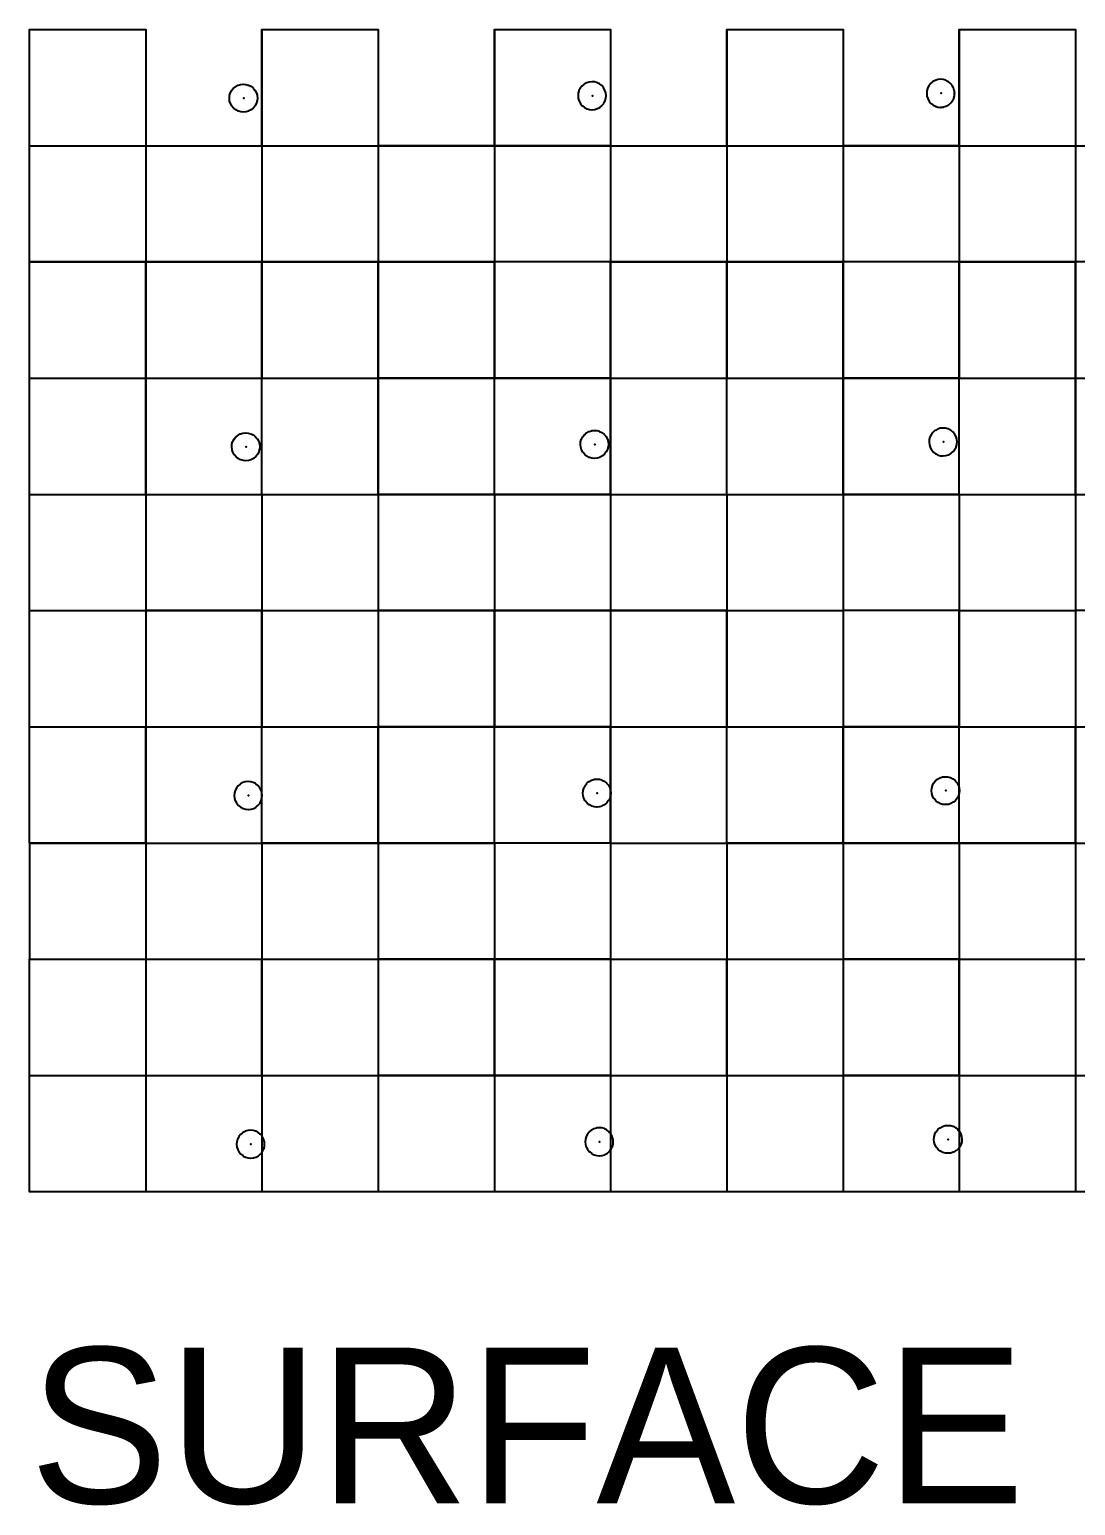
# Model space of a CAD drawing. Header units: metres. Extents: x 0 to 398, y -24 to 612.
# Drawn here: x 0 to 81, y -24.3 to 90 of the extents above; entities that cross this region are included whole.
import ezdxf

# ---------------------------------------------------------------- set-up
doc = ezdxf.new("R2010")
doc.units = ezdxf.units.M
doc.layers.add('LAYER_01_CUT', color=7, linetype='Continuous')
doc.layers.add('LAYER_04_GRID', color=7, linetype='Continuous')

msp = doc.modelspace()

# ---------------------------------------------------------------- linework, layer by layer
at = {"layer": 'LAYER_01_CUT'}
for points in [[(0, 72.01), (0, 81), (0, 81.01), (0, 90), (8.99, 90), (9, 90), (9, 81.01), (9, 81), (9, 72.01)], [(9, 89.99), (9, 90)], [(9, 89.99), (9, 81)], [(18, 81.01), (18, 90), (26.99, 90), (27, 90), (27, 81.01), (27, 81), (27, 72.01)], [(18, 89.99), (18, 90)], [(18, 89.99), (18, 81)], [(27, 89.99), (27, 90)], [(27, 89.99), (27, 81)], [(36, 81.01), (36, 90), (44.99, 90), (45, 90), (45, 81.01), (45, 81), (45, 72.01)], [(36, 89.99), (36, 90)], [(36, 89.99), (36, 81)], [(45, 89.99), (45, 90)], [(45, 89.99), (45, 81)], [(54, 81.01), (54, 90), (62.99, 90), (63, 90), (63, 81.01), (63, 81), (63, 72.01)], [(54, 89.99), (54, 90)], [(54, 89.99), (54, 81)], [(63, 89.99), (63, 90)], [(63, 89.99), (63, 81)], [(72, 81.01), (72, 90), (80.99, 90), (81, 90), (81, 81.01), (81, 81), (81, 72.01)], [(72, 89.99), (72, 90)], [(72, 89.99), (72, 81)], [(81, 89.99), (81, 90)], [(81, 89.99), (81, 81)], [(17.32, 85.46), (17.45, 85.31), (17.46, 85.3), (17.46, 85.29), (17.56, 85.11), (17.56, 85.1), (17.57, 85.1), (17.62, 84.91), (17.63, 84.9), (17.63, 84.89), (17.65, 84.7), (17.65, 84.69), (17.65, 84.68), (17.63, 84.51), (17.63, 84.5), (17.63, 84.49), (17.58, 84.31), (17.58, 84.3), (17.57, 84.29), (17.48, 84.11), (17.48, 84.11), (17.47, 84.1), (17.35, 83.94), (17.34, 83.93), (17.19, 83.8), (17.17, 83.79), (17.17, 83.79), (16.99, 83.69), (16.98, 83.69), (16.97, 83.68), (16.79, 83.63), (16.78, 83.62), (16.77, 83.62), (16.58, 83.6), (16.57, 83.6), (16.56, 83.6), (16.38, 83.62), (16.38, 83.62), (16.37, 83.62), (16.18, 83.67), (16.18, 83.67), (16.17, 83.68), (15.99, 83.77), (15.98, 83.77), (15.98, 83.77), (15.82, 83.9), (15.81, 83.91), (15.68, 84.06), (15.67, 84.07), (15.66, 84.08), (15.57, 84.26), (15.56, 84.27), (15.56, 84.27), (15.5, 84.46), (15.5, 84.47), (15.5, 84.48), (15.48, 84.67), (15.48, 84.68), (15.48, 84.69), (15.5, 84.86), (15.5, 84.87), (15.5, 84.88), (15.55, 85.06), (15.55, 85.07), (15.55, 85.08), (15.64, 85.26), (15.65, 85.26), (15.65, 85.27), (15.78, 85.43), (15.78, 85.44), (15.94, 85.57), (15.95, 85.58), (15.96, 85.58), (16.14, 85.68), (16.14, 85.68), (16.15, 85.69), (16.34, 85.74), (16.35, 85.75), (16.36, 85.75), (16.55, 85.77), (16.56, 85.77), (16.56, 85.77), (16.74, 85.75), (16.75, 85.75), (16.76, 85.75), (16.94, 85.7), (16.95, 85.7), (16.96, 85.69), (17.14, 85.6), (17.14, 85.6), (17.15, 85.6), (17.31, 85.47), (17.32, 85.46)], [(44.14, 85.79), (44.13, 85.79), (43.96, 85.88), (43.95, 85.88), (43.94, 85.89), (43.76, 85.94), (43.75, 85.94), (43.74, 85.94), (43.56, 85.95), (43.56, 85.95), (43.55, 85.95), (43.36, 85.93), (43.35, 85.93), (43.34, 85.93), (43.15, 85.87), (43.14, 85.87), (43.14, 85.87), (42.96, 85.77), (42.95, 85.77), (42.94, 85.75), (42.78, 85.62), (42.78, 85.62), (42.65, 85.46), (42.65, 85.45), (42.64, 85.44), (42.55, 85.27), (42.55, 85.26), (42.55, 85.25), (42.5, 85.07), (42.5, 85.06), (42.49, 85.05), (42.48, 84.87), (42.48, 84.86), (42.48, 84.86), (42.5, 84.67), (42.5, 84.66), (42.5, 84.65), (42.56, 84.46), (42.56, 84.45), (42.57, 84.45), (42.66, 84.27), (42.67, 84.26), (42.68, 84.25), (42.81, 84.09), (42.82, 84.09), (42.98, 83.96), (42.98, 83.96), (42.99, 83.95), (43.17, 83.86), (43.18, 83.86), (43.18, 83.86), (43.37, 83.81), (43.38, 83.8), (43.38, 83.8), (43.56, 83.79), (43.57, 83.79), (43.58, 83.79), (43.77, 83.81), (43.78, 83.81), (43.79, 83.81), (43.97, 83.87), (43.98, 83.87), (43.99, 83.88), (44.17, 83.97), (44.17, 83.98), (44.19, 83.99), (44.34, 84.12), (44.35, 84.13), (44.47, 84.28), (44.48, 84.29), (44.48, 84.3), (44.57, 84.48), (44.57, 84.48), (44.58, 84.49), (44.63, 84.68), (44.63, 84.68), (44.63, 84.69), (44.65, 84.87), (44.65, 84.88), (44.65, 84.89), (44.63, 85.08), (44.62, 85.09), (44.62, 85.09), (44.56, 85.28), (44.56, 85.29), (44.56, 85.3), (44.46, 85.47), (44.46, 85.48), (44.45, 85.5), (44.32, 85.65), (44.31, 85.66), (44.15, 85.78), (44.14, 85.79)], [(69.49, 85.24), (69.48, 85.06), (69.48, 85.05), (69.48, 85.04), (69.5, 84.85), (69.5, 84.84), (69.5, 84.84), (69.56, 84.65), (69.56, 84.64), (69.57, 84.63), (69.66, 84.45), (69.67, 84.45), (69.68, 84.43), (69.81, 84.28), (69.82, 84.27), (69.98, 84.15), (69.98, 84.14), (69.99, 84.14), (70.17, 84.05), (70.18, 84.05), (70.18, 84.04), (70.37, 83.99), (70.37, 83.99), (70.38, 83.99), (70.56, 83.97), (70.57, 83.97), (70.58, 83.98), (70.77, 83.99), (70.78, 84), (70.78, 84), (70.97, 84.06), (70.98, 84.06), (70.99, 84.06), (71.17, 84.16), (71.17, 84.16), (71.19, 84.17), (71.34, 84.31), (71.35, 84.31), (71.47, 84.47), (71.48, 84.48), (71.48, 84.49), (71.57, 84.66), (71.57, 84.67), (71.58, 84.68), (71.63, 84.86), (71.63, 84.87), (71.63, 84.88), (71.64, 85.06), (71.65, 85.07), (71.64, 85.07), (71.63, 85.26), (71.62, 85.27), (71.62, 85.28), (71.56, 85.47), (71.56, 85.48), (71.56, 85.48), (71.46, 85.66), (71.46, 85.67), (71.45, 85.68), (71.31, 85.84), (71.31, 85.84), (71.15, 85.97), (71.14, 85.97), (71.13, 85.98), (70.96, 86.07), (70.95, 86.07), (70.94, 86.07), (70.76, 86.12), (70.75, 86.12), (70.74, 86.13), (70.56, 86.14), (70.55, 86.14), (70.55, 86.14), (70.36, 86.12), (70.35, 86.12), (70.34, 86.12), (70.15, 86.06), (70.14, 86.06), (70.14, 86.05), (69.96, 85.96), (69.95, 85.95), (69.94, 85.94), (69.78, 85.81), (69.78, 85.8), (69.65, 85.64), (69.65, 85.64), (69.64, 85.63), (69.55, 85.45), (69.55, 85.44), (69.55, 85.44), (69.5, 85.25), (69.49, 85.25), (69.49, 85.24)], [(0, 81), (8.99, 81)], [(0, 81), (0.01, 81)], [(0.01, 81), (9, 81)], [(8.99, 81), (9, 81)], [(9.01, 81), (9, 81)], [(9, 81), (9, 80.99)], [(9, 81), (17.99, 81)], [(9, 80.99), (9, 72)], [(9.01, 81), (18, 81)], [(17.99, 81), (18, 81), (18, 72.01)], [(18, 81), (18, 81.01)], [(18, 81), (18, 80.99)], [(18, 81), (26.99, 81)], [(18, 81), (18.01, 81)], [(18, 80.99), (18, 72)], [(18.01, 81), (27, 81)], [(26.99, 81), (27, 81)], [(35.99, 81), (27, 81)], [(27.01, 81), (27, 81)], [(27, 81), (27, 80.99)], [(27, 80.99), (27, 72)], [(27.01, 81), (36, 81)], [(35.99, 81), (36, 81), (36, 72.01)], [(36, 81), (36, 81.01)], [(36, 81), (36, 80.99)], [(36, 81), (44.99, 81)], [(36, 81), (36.01, 81)], [(36, 80.99), (36, 72)], [(45, 81), (36.01, 81)], [(45, 81), (44.99, 81)], [(45, 81), (45, 80.99)], [(45, 81), (53.99, 81)], [(45, 81), (45.01, 81)], [(45, 80.99), (45, 72)], [(45.01, 81), (54, 81)], [(53.99, 81), (54, 81), (54, 72.01)], [(54, 81), (54, 81.01)], [(54.01, 81), (54, 81)], [(54, 81), (54, 80.99)], [(54, 81), (62.99, 81)], [(54, 80.99), (54, 72)], [(54.01, 81), (63, 81)], [(63, 81), (62.99, 81)], [(63, 81), (63, 80.99)], [(63, 81), (71.99, 81)], [(63, 81), (63.01, 81)], [(63, 80.99), (63, 72)], [(72, 81), (63.01, 81)], [(71.99, 81), (72, 81), (72, 72.01)], [(72, 81), (72, 81.01)], [(72, 81), (72, 80.99)], [(72, 81), (80.99, 81)], [(72, 81), (72.01, 81)], [(72, 80.99), (72, 72)], [(72.01, 81), (81, 81)], [(80.99, 81), (81, 81)], [(81.01, 81), (81, 81)], [(81, 81), (81, 80.99)], [(81, 81), (89.99, 81)], [(81, 80.99), (81, 72)], [(0, 72.01), (0, 72)], [(9, 72.01), (9, 72)], [(18, 72.01), (18, 72)], [(27, 72.01), (27, 72)], [(36, 72.01), (36, 72)], [(45, 72.01), (45, 72)], [(54, 72.01), (54, 72)], [(63, 72.01), (63, 72)], [(72, 72.01), (72, 72)], [(81, 72.01), (81, 72)], [(8.99, 72), (0, 72), (0.01, 72)], [(0, 63.01), (0, 72)], [(0.01, 72), (9, 72)], [(8.99, 72), (9, 72)], [(17.99, 72), (9, 72), (9.01, 72)], [(9, 63.01), (9, 72)], [(9, 71.99), (9, 72)], [(9, 71.99), (9, 63)], [(9.01, 72), (18, 72)], [(18, 72), (17.99, 72)], [(26.99, 72), (18, 72), (18.01, 72)], [(18, 63.01), (18, 72)], [(18, 71.99), (18, 72)], [(18, 71.99), (18, 63)], [(18.01, 72), (27, 72)], [(26.99, 72), (27, 72)], [(35.99, 72), (27, 72), (27.01, 72)], [(27, 63.01), (27, 72)], [(27, 71.99), (27, 72)], [(27, 71.99), (27, 63)], [(27.01, 72), (36, 72)], [(35.99, 72), (36, 72)], [(44.99, 72), (36, 72), (36.01, 72)], [(36, 63.01), (36, 72)], [(36, 71.99), (36, 72)], [(36, 71.99), (36, 63)], [(45, 72), (36.01, 72)], [(45, 72), (44.99, 72)], [(53.99, 72), (45, 72), (45.01, 72)], [(45, 63.01), (45, 72)], [(45, 71.99), (45, 72)], [(45, 71.99), (45, 63)], [(45.01, 72), (54, 72)], [(53.99, 72), (54, 72)], [(62.99, 72), (54, 72), (54.01, 72)], [(54, 63.01), (54, 72)], [(54, 71.99), (54, 72)], [(54, 71.99), (54, 63)], [(54.01, 72), (63, 72)], [(63, 72), (62.99, 72)], [(71.99, 72), (63, 72), (63.01, 72)], [(63, 63.01), (63, 72)], [(63, 71.99), (63, 72)], [(63, 71.99), (63, 63)], [(72, 72), (63.01, 72)], [(72, 72), (71.99, 72)], [(80.99, 72), (72, 72), (72.01, 72)], [(72, 63.01), (72, 72)], [(72, 71.99), (72, 72)], [(72, 71.99), (72, 63)], [(72.01, 72), (81, 72)], [(80.99, 72), (81, 72)], [(89.99, 72), (81, 72), (81.01, 72)], [(81, 63.01), (81, 72)], [(81, 71.99), (81, 72)], [(81, 71.99), (81, 63)], [(0, 63.01), (0, 63)], [(0, 45.01), (0, 54), (0, 54.01), (0, 63), (8.99, 63), (9, 63), (9, 54.01), (9, 54), (9, 45.01)], [(0, 63), (0.01, 63)], [(0.01, 63), (9, 63)], [(9, 63.01), (9, 63)], [(9.01, 63), (9, 63)], [(9, 63), (9, 62.99)], [(9, 63), (17.99, 63)], [(9, 54), (9, 62.99)], [(9.01, 63), (18, 63)], [(18, 63), (17.99, 63)], [(18, 63.01), (18, 63)], [(18, 54.01), (18, 63), (18, 62.99)], [(18, 63), (26.99, 63)], [(18, 63), (18.01, 63)], [(18, 54), (18, 62.99)], [(18.01, 63), (27, 63)], [(26.99, 63), (27, 63), (27, 54.01), (27, 54), (27, 45.01)], [(27, 63.01), (27, 63)], [(35.99, 63), (27, 63)], [(27.01, 63), (27, 63)], [(27, 63), (27, 62.99)], [(27, 54), (27, 62.99)], [(27.01, 63), (36, 63)], [(35.99, 63), (36, 63)], [(36, 63.01), (36, 63)], [(36, 54.01), (36, 63), (36, 62.99)], [(36, 63), (44.99, 63)], [(36, 63), (36.01, 63)], [(36, 54), (36, 62.99)], [(45, 63), (36.01, 63)], [(44.99, 63), (45, 63), (45, 54.01), (45, 54), (45, 45.01)], [(45, 63.01), (45, 63)], [(45, 63), (45, 62.99)], [(45, 63), (53.99, 63)], [(45, 63), (45.01, 63)], [(45, 54), (45, 62.99)], [(45.01, 63), (54, 63)], [(53.99, 63), (54, 63)], [(54, 63.01), (54, 63)], [(54, 54.01), (54, 63), (54, 62.99)], [(54.01, 63), (54, 63)], [(54, 63), (62.99, 63)], [(54, 54), (54, 62.99)], [(54.01, 63), (63, 63)], [(62.99, 63), (63, 63), (63, 54.01), (63, 54), (63, 45.01)], [(63, 63.01), (63, 63)], [(63, 63), (63, 62.99)], [(63, 63), (71.99, 63)], [(63, 63), (63.01, 63)], [(63, 54), (63, 62.99)], [(72, 63), (63.01, 63)], [(72, 63), (71.99, 63)], [(72, 63.01), (72, 63)], [(72, 54.01), (72, 63), (72, 62.99)], [(72, 63), (80.99, 63)], [(72, 63), (72.01, 63)], [(72, 54), (72, 62.99)], [(72.01, 63), (81, 63)], [(80.99, 63), (81, 63), (81, 54.01), (81, 54), (81, 45.01)], [(81, 63.01), (81, 63)], [(81.01, 63), (81, 63)], [(81, 63), (81, 62.99)], [(81, 63), (89.99, 63)], [(81, 54), (81, 62.99)], [(17.75, 58.1), (17.75, 58.1), (17.81, 57.91), (17.81, 57.9), (17.81, 57.89), (17.83, 57.7), (17.83, 57.69), (17.83, 57.69), (17.82, 57.51), (17.82, 57.5), (17.81, 57.49), (17.76, 57.31), (17.76, 57.3), (17.76, 57.29), (17.67, 57.11), (17.66, 57.11), (17.66, 57.1), (17.53, 56.94), (17.53, 56.93), (17.37, 56.8), (17.36, 56.79), (17.35, 56.79), (17.18, 56.69), (17.17, 56.69), (17.16, 56.68), (16.97, 56.63), (16.96, 56.62), (16.96, 56.62), (16.76, 56.6), (16.76, 56.6), (16.75, 56.6), (16.57, 56.62), (16.56, 56.62), (16.55, 56.62), (16.37, 56.67), (16.36, 56.67), (16.35, 56.68), (16.18, 56.77), (16.17, 56.77), (16.16, 56.78), (16, 56.9), (16, 56.91), (15.87, 57.06), (15.85, 57.07), (15.85, 57.08), (15.75, 57.26), (15.75, 57.27), (15.75, 57.28), (15.69, 57.46), (15.69, 57.47), (15.69, 57.48), (15.67, 57.67), (15.67, 57.68), (15.67, 57.69), (15.68, 57.86), (15.68, 57.87), (15.68, 57.88), (15.73, 58.06), (15.74, 58.07), (15.74, 58.08), (15.83, 58.26), (15.83, 58.27), (15.84, 58.27), (15.96, 58.43), (15.97, 58.44), (16.13, 58.57), (16.14, 58.58), (16.15, 58.59), (16.32, 58.68), (16.33, 58.68), (16.34, 58.69), (16.53, 58.75), (16.53, 58.75), (16.54, 58.75), (16.73, 58.77), (16.74, 58.77), (16.75, 58.77), (16.93, 58.75), (16.94, 58.75), (16.94, 58.75), (17.13, 58.7), (17.14, 58.7), (17.14, 58.69), (17.32, 58.61), (17.33, 58.6), (17.34, 58.6), (17.5, 58.47), (17.5, 58.46), (17.63, 58.31), (17.64, 58.3), (17.65, 58.29), (17.74, 58.11), (17.75, 58.1)], [(44.66, 57.29), (44.66, 57.29), (44.53, 57.13), (44.53, 57.12), (44.37, 56.99), (44.36, 56.98), (44.35, 56.97), (44.18, 56.88), (44.17, 56.87), (44.16, 56.87), (43.97, 56.81), (43.96, 56.81), (43.96, 56.81), (43.76, 56.79), (43.76, 56.79), (43.75, 56.79), (43.57, 56.8), (43.56, 56.8), (43.55, 56.81), (43.37, 56.86), (43.36, 56.86), (43.35, 56.86), (43.18, 56.95), (43.17, 56.96), (43.16, 56.96), (43, 57.09), (43, 57.09), (42.87, 57.25), (42.85, 57.26), (42.85, 57.27), (42.75, 57.45), (42.75, 57.45), (42.75, 57.46), (42.69, 57.65), (42.69, 57.66), (42.69, 57.67), (42.67, 57.86), (42.67, 57.86), (42.67, 57.87), (42.68, 58.05), (42.68, 58.06), (42.68, 58.07), (42.73, 58.25), (42.74, 58.26), (42.74, 58.27), (42.83, 58.44), (42.83, 58.45), (42.84, 58.46), (42.96, 58.62), (42.97, 58.62), (43.12, 58.76), (43.14, 58.77), (43.15, 58.77), (43.32, 58.87), (43.33, 58.87), (43.34, 58.87), (43.53, 58.93), (43.53, 58.93), (43.54, 58.94), (43.73, 58.95), (43.74, 58.96), (43.75, 58.96), (43.93, 58.94), (43.94, 58.94), (43.94, 58.94), (44.13, 58.89), (44.14, 58.88), (44.14, 58.88), (44.32, 58.79), (44.33, 58.79), (44.34, 58.78), (44.5, 58.66), (44.5, 58.65), (44.63, 58.5), (44.64, 58.48), (44.65, 58.48), (44.74, 58.3), (44.75, 58.29), (44.75, 58.28), (44.81, 58.09), (44.81, 58.09), (44.81, 58.08), (44.83, 57.89), (44.83, 57.88), (44.83, 57.87), (44.82, 57.69), (44.82, 57.68), (44.81, 57.68), (44.76, 57.49), (44.76, 57.49), (44.76, 57.48), (44.67, 57.3), (44.66, 57.29)], [(69.87, 57.43), (70, 57.28), (70, 57.27), (70.16, 57.15), (70.17, 57.14), (70.18, 57.14), (70.35, 57.05), (70.36, 57.05), (70.37, 57.04), (70.55, 56.99), (70.56, 56.99), (70.57, 56.99), (70.75, 56.98), (70.76, 56.98), (70.76, 56.98), (70.95, 57), (70.96, 57), (70.97, 57), (71.16, 57.06), (71.17, 57.06), (71.17, 57.06), (71.35, 57.16), (71.36, 57.16), (71.37, 57.18), (71.53, 57.31), (71.53, 57.31), (71.66, 57.47), (71.66, 57.48), (71.67, 57.49), (71.76, 57.66), (71.76, 57.67), (71.76, 57.68), (71.81, 57.86), (71.82, 57.87), (71.82, 57.88), (71.83, 58.06), (71.83, 58.07), (71.83, 58.07), (71.81, 58.26), (71.81, 58.27), (71.81, 58.28), (71.75, 58.47), (71.75, 58.48), (71.74, 58.48), (71.65, 58.66), (71.64, 58.67), (71.63, 58.68), (71.5, 58.84), (71.49, 58.84), (71.34, 58.97), (71.33, 58.97), (71.32, 58.98), (71.14, 59.07), (71.14, 59.07), (71.13, 59.07), (70.94, 59.12), (70.94, 59.13), (70.93, 59.13), (70.75, 59.14), (70.74, 59.14), (70.73, 59.14), (70.54, 59.12), (70.53, 59.12), (70.53, 59.12), (70.34, 59.06), (70.33, 59.06), (70.32, 59.05), (70.15, 58.96), (70.14, 58.95), (70.12, 58.94), (69.97, 58.81), (69.96, 58.8), (69.84, 58.65), (69.83, 58.64), (69.83, 58.63), (69.74, 58.45), (69.74, 58.45), (69.73, 58.44), (69.68, 58.25), (69.68, 58.25), (69.68, 58.24), (69.67, 58.06), (69.67, 58.05), (69.67, 58.04), (69.69, 57.85), (69.69, 57.84), (69.69, 57.84), (69.75, 57.65), (69.75, 57.64), (69.75, 57.63), (69.85, 57.46), (69.85, 57.45), (69.87, 57.43)], [(0, 54), (8.99, 54)], [(0, 54), (0.01, 54)], [(0.01, 54), (9, 54)], [(8.99, 54), (9, 54)], [(9.01, 54), (9, 54)], [(9, 54), (9, 53.99)], [(9, 54), (17.99, 54)], [(9, 53.99), (9, 45)], [(9.01, 54), (18, 54)], [(17.99, 54), (18, 54), (18, 45.01)], [(18, 54), (18, 54.01)], [(18, 54), (18, 53.99)], [(18, 54), (26.99, 54)], [(18, 54), (18.01, 54)], [(18, 53.99), (18, 45)], [(18.01, 54), (27, 54)], [(26.99, 54), (27, 54)], [(35.99, 54), (27, 54)], [(27.01, 54), (27, 54)], [(27, 54), (27, 53.99)], [(27, 53.99), (27, 45)], [(27.01, 54), (36, 54)], [(35.99, 54), (36, 54), (36, 45.01)], [(36, 54), (36, 54.01)], [(36, 54), (36, 53.99)], [(36, 54), (44.99, 54)], [(36, 54), (36.01, 54)], [(36, 53.99), (36, 45)], [(45, 54), (36.01, 54)], [(45, 54), (44.99, 54)], [(45, 54), (45, 53.99)], [(45, 54), (53.99, 54)], [(45, 54), (45.01, 54)], [(45, 53.99), (45, 45)], [(45.01, 54), (54, 54)], [(53.99, 54), (54, 54), (54, 45.01)], [(54, 54), (54, 54.01)], [(54.01, 54), (54, 54)], [(54, 54), (54, 53.99)], [(54, 54), (62.99, 54)], [(54, 53.99), (54, 45)], [(54.01, 54), (63, 54)], [(63, 54), (62.99, 54)], [(63, 54), (63, 53.99)], [(63, 54), (71.99, 54)], [(63, 54), (63.01, 54)], [(63, 53.99), (63, 45)], [(72, 54), (63.01, 54)], [(71.99, 54), (72, 54), (72, 45.01)], [(72, 54), (72, 54.01)], [(72, 54), (72, 53.99)], [(72, 54), (80.99, 54)], [(72, 54), (72.01, 54)], [(72, 53.99), (72, 45)], [(72.01, 54), (81, 54)], [(80.99, 54), (81, 54)], [(81.01, 54), (81, 54)], [(81, 54), (81, 53.99)], [(81, 54), (89.99, 54)], [(81, 53.99), (81, 45)], [(0, 45.01), (0, 45)], [(0, 27.01), (0, 36), (0, 36.01), (0, 45), (8.99, 45)], [(0, 45), (0.01, 45)], [(0.01, 45), (9, 45)], [(8.99, 45), (9, 45)], [(9, 45.01), (9, 45)], [(17.99, 45), (9, 45), (9, 36.01), (9, 36), (9, 27.01), (9, 27), (9, 18.01)], [(9.01, 45), (9, 45)], [(9, 44.99), (9, 45)], [(9, 44.99), (9, 36)], [(9.01, 45), (18, 45)], [(18, 45), (17.99, 45)], [(18, 45.01), (18, 45)], [(18, 36.01), (18, 45), (26.99, 45)], [(18, 44.99), (18, 45)], [(18, 45), (18.01, 45)], [(18, 44.99), (18, 36)], [(18.01, 45), (27, 45)], [(26.99, 45), (27, 45)], [(27, 45.01), (27, 45)], [(35.99, 45), (27, 45), (27, 36.01), (27, 36), (27, 27.01), (27, 27), (27, 18.01)], [(27.01, 45), (27, 45)], [(27, 44.99), (27, 45)], [(27, 44.99), (27, 36)], [(27.01, 45), (36, 45)], [(35.99, 45), (36, 45)], [(36, 45.01), (36, 45)], [(36, 36.01), (36, 45), (44.99, 45)], [(36, 44.99), (36, 45)], [(36, 45), (36.01, 45)], [(36, 44.99), (36, 36)], [(45, 45), (36.01, 45)], [(45, 45), (44.99, 45)], [(45, 45.01), (45, 45)], [(53.99, 45), (45, 45), (45, 36.01), (45, 36), (45, 27.01), (45, 27), (45, 18.01)], [(45, 44.99), (45, 45)], [(45, 45), (45.01, 45)], [(45, 44.99), (45, 36)], [(45.01, 45), (54, 45)], [(53.99, 45), (54, 45)], [(54, 45.01), (54, 45)], [(54, 36.01), (54, 45), (62.99, 45)], [(54.01, 45), (54, 45)], [(54, 44.99), (54, 45)], [(54, 44.99), (54, 36)], [(54.01, 45), (63, 45)], [(63, 45), (62.99, 45)], [(63, 45.01), (63, 45)], [(71.99, 45), (63, 45), (63, 36.01), (63, 36), (63, 27.01), (63, 27), (63, 18.01)], [(63, 44.99), (63, 45)], [(63, 45), (63.01, 45)], [(63, 44.99), (63, 36)], [(72, 45), (63.01, 45)], [(72, 45), (71.99, 45)], [(72, 45.01), (72, 45)], [(72, 36.01), (72, 45), (80.99, 45)], [(72, 44.99), (72, 45)], [(72, 45), (72.01, 45)], [(72, 44.99), (72, 36)], [(72.01, 45), (81, 45)], [(80.99, 45), (81, 45)], [(81, 45.01), (81, 45)], [(89.99, 45), (81, 45), (81, 36.01), (81, 36), (81, 27.01), (81, 27), (81, 18.01)], [(81.01, 45), (81, 45)], [(81, 44.99), (81, 45)], [(81, 44.99), (81, 36)], [(0, 36), (8.99, 36)], [(0, 36), (0.01, 36)], [(0.01, 36), (9, 36)], [(8.99, 36), (9, 36)], [(9.01, 36), (9, 36)], [(9, 36), (9, 35.99)], [(9, 36), (17.99, 36)], [(9, 27), (9, 35.99)], [(9.01, 36), (18, 36)], [(18, 36), (17.99, 36)], [(18, 36), (18, 36.01)], [(18, 27.01), (18, 36), (18, 35.99)], [(18, 36), (26.99, 36)], [(18, 36), (18.01, 36)], [(18, 27), (18, 35.99)], [(18.01, 36), (27, 36)], [(26.99, 36), (27, 36)], [(35.99, 36), (27, 36)], [(27.01, 36), (27, 36)], [(27, 36), (27, 35.99)], [(27, 27), (27, 35.99)], [(27.01, 36), (36, 36)], [(35.99, 36), (36, 36)], [(36, 36), (36, 36.01)], [(36, 27.01), (36, 36), (36, 35.99)], [(36, 36), (44.99, 36)], [(36, 36), (36.01, 36)], [(36, 27), (36, 35.99)], [(45, 36), (36.01, 36)], [(45, 36), (44.99, 36)], [(45, 36), (45, 35.99)], [(45, 36), (53.99, 36)], [(45, 36), (45.01, 36)], [(45, 27), (45, 35.99)], [(45.01, 36), (54, 36)], [(53.99, 36), (54, 36)], [(54, 36), (54, 36.01)], [(54, 27.01), (54, 36), (54, 35.99)], [(54.01, 36), (54, 36)], [(54, 36), (62.99, 36)], [(54, 27), (54, 35.99)], [(54.01, 36), (63, 36)], [(63, 36), (62.99, 36)], [(63, 36), (63, 35.99)], [(63, 36), (71.99, 36)], [(63, 36), (63.01, 36)], [(63, 27), (63, 35.99)], [(72, 36), (63.01, 36)], [(72, 36), (71.99, 36)], [(72, 36), (72, 36.01)], [(72, 27.01), (72, 36), (72, 35.99)], [(72, 36), (80.99, 36)], [(72, 36), (72.01, 36)], [(72, 27), (72, 35.99)], [(72.01, 36), (81, 36)], [(80.99, 36), (81, 36)], [(81.01, 36), (81, 36)], [(81, 36), (81, 35.99)], [(81, 36), (89.99, 36)], [(81, 27), (81, 35.99)], [(70.71, 32.12), (70.72, 32.12), (70.73, 32.12), (70.92, 32.14), (70.93, 32.14), (70.93, 32.14), (71.11, 32.13), (71.12, 32.13), (71.13, 32.12), (71.31, 32.07), (71.32, 32.07), (71.33, 32.07), (71.51, 31.98), (71.51, 31.97), (71.52, 31.97), (71.68, 31.84), (71.69, 31.84), (71.82, 31.68), (71.83, 31.67), (71.83, 31.66), (71.93, 31.49), (71.93, 31.48), (71.94, 31.47), (71.99, 31.28), (72, 31.27), (72, 31.27), (72.02, 31.07), (72.02, 31.07), (72.02, 31.06), (72, 30.88), (72, 30.87), (72, 30.86), (71.95, 30.68), (71.95, 30.67), (71.94, 30.66), (71.85, 30.49), (71.85, 30.48), (71.85, 30.47), (71.72, 30.31), (71.71, 30.31), (71.56, 30.18), (71.55, 30.16), (71.54, 30.16), (71.36, 30.06), (71.35, 30.06), (71.35, 30.06), (71.16, 30), (71.15, 30), (71.14, 30), (70.95, 29.98), (70.94, 29.98), (70.93, 29.98), (70.76, 29.99), (70.75, 29.99), (70.74, 29.99), (70.56, 30.04), (70.55, 30.05), (70.54, 30.05), (70.36, 30.14), (70.36, 30.14), (70.35, 30.15), (70.19, 30.27), (70.18, 30.28), (70.05, 30.44), (70.04, 30.45), (70.04, 30.46), (69.94, 30.63), (69.94, 30.64), (69.93, 30.65), (69.87, 30.84), (69.87, 30.84), (69.87, 30.85), (69.85, 31.04), (69.85, 31.05), (69.85, 31.06), (69.87, 31.24), (69.87, 31.25), (69.87, 31.25), (69.92, 31.44), (69.92, 31.45), (69.93, 31.45), (70.02, 31.63), (70.02, 31.64), (70.02, 31.65), (70.15, 31.81), (70.16, 31.81), (70.31, 31.94), (70.32, 31.95), (70.33, 31.96), (70.51, 32.05), (70.52, 32.06), (70.52, 32.06), (70.71, 32.12)], [(17.95, 30.31), (18, 30.49), (18, 30.5), (18, 30.51), (18.02, 30.69), (18.02, 30.69), (18.02, 30.7), (18, 30.89), (18, 30.9), (18, 30.91), (17.94, 31.1), (17.94, 31.1), (17.93, 31.11), (17.84, 31.29), (17.83, 31.3), (17.82, 31.31), (17.69, 31.47), (17.68, 31.47), (17.52, 31.6), (17.52, 31.6), (17.51, 31.61), (17.33, 31.69), (17.32, 31.7), (17.31, 31.7), (17.13, 31.75), (17.12, 31.75), (17.12, 31.75), (16.94, 31.77), (16.93, 31.77), (16.92, 31.77), (16.73, 31.75), (16.72, 31.75), (16.71, 31.75), (16.53, 31.69), (16.52, 31.69), (16.51, 31.68), (16.33, 31.59), (16.33, 31.58), (16.31, 31.57), (16.16, 31.44), (16.15, 31.43), (16.03, 31.27), (16.02, 31.27), (16.02, 31.26), (15.93, 31.08), (15.92, 31.07), (15.92, 31.07), (15.87, 30.88), (15.87, 30.87), (15.87, 30.87), (15.85, 30.69), (15.85, 30.68), (15.85, 30.67), (15.87, 30.48), (15.87, 30.47), (15.88, 30.46), (15.93, 30.28), (15.94, 30.27), (15.94, 30.26), (16.04, 30.08), (16.04, 30.08), (16.05, 30.06), (16.18, 29.91), (16.19, 29.9), (16.35, 29.78), (16.36, 29.77), (16.36, 29.77), (16.54, 29.68), (16.55, 29.67), (16.56, 29.67), (16.74, 29.62), (16.75, 29.62), (16.76, 29.62), (16.94, 29.6), (16.94, 29.6), (16.95, 29.6), (17.14, 29.62), (17.15, 29.62), (17.16, 29.63), (17.35, 29.68), (17.35, 29.69), (17.36, 29.69), (17.54, 29.79), (17.55, 29.79), (17.56, 29.8), (17.72, 29.93), (17.72, 29.94), (17.85, 30.1), (17.85, 30.11), (17.86, 30.11), (17.94, 30.29), (17.95, 30.3), (17.95, 30.31)], [(42.92, 31.26), (42.93, 31.27), (43.02, 31.44), (43.02, 31.45), (43.03, 31.46), (43.15, 31.62), (43.16, 31.63), (43.31, 31.76), (43.32, 31.77), (43.33, 31.77), (43.51, 31.87), (43.52, 31.87), (43.53, 31.87), (43.71, 31.93), (43.72, 31.93), (43.73, 31.94), (43.92, 31.96), (43.93, 31.96), (43.94, 31.96), (44.11, 31.94), (44.12, 31.94), (44.13, 31.94), (44.31, 31.89), (44.32, 31.88), (44.33, 31.88), (44.51, 31.79), (44.52, 31.79), (44.52, 31.78), (44.68, 31.66), (44.69, 31.65), (44.82, 31.5), (44.83, 31.48), (44.83, 31.48), (44.93, 31.3), (44.93, 31.29), (44.94, 31.28), (45, 31.1), (45, 31.09), (45, 31.08), (45.02, 30.89), (45.02, 30.88), (45.02, 30.87), (45, 30.69), (45, 30.69), (45, 30.68), (44.95, 30.49), (44.95, 30.49), (44.94, 30.48), (44.86, 30.3), (44.85, 30.29), (44.85, 30.29), (44.72, 30.13), (44.71, 30.12), (44.56, 29.99), (44.55, 29.98), (44.54, 29.97), (44.36, 29.88), (44.35, 29.87), (44.35, 29.87), (44.16, 29.81), (44.15, 29.81), (44.14, 29.81), (43.95, 29.79), (43.94, 29.79), (43.94, 29.79), (43.76, 29.8), (43.75, 29.81), (43.74, 29.81), (43.56, 29.86), (43.55, 29.86), (43.54, 29.86), (43.36, 29.95), (43.36, 29.96), (43.35, 29.96), (43.19, 30.09), (43.18, 30.09), (43.05, 30.25), (43.04, 30.26), (43.04, 30.27), (42.94, 30.45), (42.94, 30.45), (42.93, 30.46), (42.88, 30.65), (42.87, 30.66), (42.87, 30.67), (42.85, 30.86), (42.85, 30.87), (42.85, 30.87), (42.87, 31.05), (42.87, 31.06), (42.87, 31.07), (42.92, 31.25), (42.92, 31.26)], [(0, 27), (0, 27.01)], [(8.99, 27), (0, 27), (0, 18.01)], [(0, 27), (0.01, 27)], [(0.01, 27), (9, 27)], [(8.99, 27), (9, 27)], [(9.01, 27), (9, 27)], [(9, 27), (9, 26.99)], [(9, 27), (17.99, 27)], [(9, 26.99), (9, 18)], [(9.01, 27), (18, 27)], [(18, 27), (17.99, 27)], [(18, 27), (18, 27.01)], [(26.99, 27), (18, 27), (18, 18.01)], [(18, 27), (18, 26.99)], [(18, 27), (18.01, 27)], [(18, 26.99), (18, 18)], [(18.01, 27), (27, 27)], [(26.99, 27), (27, 27)], [(35.99, 27), (27, 27)], [(27.01, 27), (27, 27)], [(27, 27), (27, 26.99)], [(27, 26.99), (27, 18)], [(27.01, 27), (36, 27)], [(35.99, 27), (36, 27)], [(36, 27), (36, 27.01)], [(44.99, 27), (36, 27), (36, 18.01)], [(36, 27), (36, 26.99)], [(36, 27), (36.01, 27)], [(36, 26.99), (36, 18)], [(45, 27), (36.01, 27)], [(45, 27), (44.99, 27)], [(45, 27), (45, 26.99)], [(45, 27), (53.99, 27)], [(45, 27), (45.01, 27)], [(45, 26.99), (45, 18)], [(45.01, 27), (54, 27)], [(53.99, 27), (54, 27)], [(54, 27), (54, 27.01)], [(62.99, 27), (54, 27), (54, 18.01)], [(54.01, 27), (54, 27)], [(54, 27), (54, 26.99)], [(54, 26.99), (54, 18)], [(54.01, 27), (63, 27)], [(63, 27), (62.99, 27)], [(63, 27), (63, 26.99)], [(63, 27), (71.99, 27)], [(63, 27), (63.01, 27)], [(63, 26.99), (63, 18)], [(72, 27), (63.01, 27)], [(72, 27), (71.99, 27)], [(72, 27), (72, 27.01)], [(80.99, 27), (72, 27), (72, 18.01)], [(72, 27), (72, 26.99)], [(72, 27), (72.01, 27)], [(72, 26.99), (72, 18)], [(72.01, 27), (81, 27)], [(80.99, 27), (81, 27)], [(81.01, 27), (81, 27)], [(81, 27), (81, 26.99)], [(81, 27), (89.99, 27)], [(81, 26.99), (81, 18)], [(0, 18.01), (0, 18)], [(89.99, 0), (81, 0), (80.99, 0), (72, 0), (71.99, 0), (63, 0), (62.99, 0), (54, 0), (53.99, 0), (45, 0), (44.99, 0), (36, 0), (35.99, 0), (27, 0), (26.99, 0), (18, 0), (17.99, 0), (9, 0), (8.99, 0), (0, 0), (0, 0.01), (0, 9), (0, 9.01), (0, 18), (8.99, 18), (9, 18), (9, 9.01), (9, 9), (9, 0.01)], [(0, 18), (0.01, 18)], [(0.01, 18), (9, 18)], [(9, 18.01), (9, 18)], [(9.01, 18), (9, 18)], [(9, 17.99), (9, 18)], [(9, 18), (17.99, 18)], [(9, 17.99), (9, 9)], [(9.01, 18), (18, 18)], [(18, 18), (17.99, 18)], [(18, 18.01), (18, 18)], [(18, 9.01), (18, 18), (26.99, 18), (27, 18), (27, 9.01), (27, 9), (27, 0.01)], [(18, 17.99), (18, 18)], [(18, 18), (18.01, 18)], [(18, 17.99), (18, 9)], [(18.01, 18), (27, 18)], [(27, 18.01), (27, 18)], [(35.99, 18), (27, 18)], [(27.01, 18), (27, 18)], [(27, 17.99), (27, 18)], [(27, 17.99), (27, 9)], [(27.01, 18), (36, 18)], [(35.99, 18), (36, 18)], [(36, 18.01), (36, 18)], [(36, 9.01), (36, 18), (44.99, 18), (45, 18), (45, 9.01), (45, 9), (45, 0.01)], [(36, 17.99), (36, 18)], [(36, 18), (36.01, 18)], [(36, 17.99), (36, 9)], [(45, 18), (36.01, 18)], [(45, 18.01), (45, 18)], [(45, 17.99), (45, 18)], [(45, 18), (53.99, 18)], [(45, 18), (45.01, 18)], [(45, 17.99), (45, 9)], [(45.01, 18), (54, 18)], [(53.99, 18), (54, 18)], [(54, 18.01), (54, 18)], [(54, 9.01), (54, 18), (62.99, 18), (63, 18), (63, 9.01), (63, 9), (63, 0.01)], [(54.01, 18), (54, 18)], [(54, 17.99), (54, 18)], [(54, 17.99), (54, 9)], [(54.01, 18), (63, 18)], [(63, 18.01), (63, 18)], [(63, 17.99), (63, 18)], [(63, 18), (71.99, 18)], [(63, 18), (63.01, 18)], [(63, 17.99), (63, 9)], [(72, 18), (63.01, 18)], [(72, 18), (71.99, 18)], [(72, 18.01), (72, 18)], [(72, 9.01), (72, 18), (80.99, 18), (81, 18), (81, 9.01), (81, 9), (81, 0.01)], [(72, 17.99), (72, 18)], [(72, 18), (72.01, 18)], [(72, 17.99), (72, 9)], [(72.01, 18), (81, 18)], [(81, 18.01), (81, 18)], [(81.01, 18), (81, 18)], [(81, 17.99), (81, 18)], [(81, 18), (89.99, 18)], [(81, 17.99), (81, 9)], [(0, 9), (8.99, 9)], [(0, 9), (0.01, 9)], [(0.01, 9), (9, 9)], [(8.99, 9), (9, 9)], [(9.01, 9), (9, 9)], [(9, 9), (9, 8.99)], [(9, 9), (17.99, 9)], [(9, 8.99), (9, 0)], [(9.01, 9), (18, 9)], [(17.99, 9), (18, 9), (18, 0.01)], [(18, 9), (18, 9.01)], [(18, 9), (18, 8.99)], [(18, 9), (26.99, 9)], [(18, 9), (18.01, 9)], [(18, 8.99), (18, 0)], [(18.01, 9), (27, 9)], [(26.99, 9), (27, 9)], [(35.99, 9), (27, 9)], [(27.01, 9), (27, 9)], [(27, 9), (27, 8.99)], [(27, 8.99), (27, 0)], [(27.01, 9), (36, 9)], [(35.99, 9), (36, 9), (36, 0.01)], [(36, 9), (36, 9.01)], [(36, 9), (36, 8.99)], [(36, 9), (44.99, 9)], [(36, 9), (36.01, 9)], [(36, 8.99), (36, 0)], [(45, 9), (36.01, 9)], [(45, 9), (44.99, 9)], [(45, 9), (45, 8.99)], [(45, 9), (53.99, 9)], [(45, 9), (45.01, 9)], [(45, 8.99), (45, 0)], [(45.01, 9), (54, 9)], [(53.99, 9), (54, 9), (54, 0.01)], [(54, 9), (54, 9.01)], [(54.01, 9), (54, 9)], [(54, 9), (54, 8.99)], [(54, 9), (62.99, 9)], [(54, 8.99), (54, 0)], [(54.01, 9), (63, 9)], [(63, 9), (62.99, 9)], [(63, 9), (63, 8.99)], [(63, 9), (71.99, 9)], [(63, 9), (63.01, 9)], [(63, 8.99), (63, 0)], [(72, 9), (63.01, 9)], [(71.99, 9), (72, 9), (72, 0.01)], [(72, 9), (72, 9.01)], [(72, 9), (72, 8.99)], [(72, 9), (80.99, 9)], [(72, 9), (72.01, 9)], [(72, 8.99), (72, 0)], [(72.01, 9), (81, 9)], [(80.99, 9), (81, 9)], [(81.01, 9), (81, 9)], [(81, 9), (81, 8.99)], [(81, 9), (89.99, 9)], [(81, 8.99), (81, 0)], [(16.51, 4.58), (16.5, 4.57), (16.34, 4.44), (16.34, 4.43), (16.21, 4.27), (16.21, 4.27), (16.2, 4.26), (16.11, 4.08), (16.11, 4.07), (16.11, 4.07), (16.06, 3.88), (16.06, 3.87), (16.05, 3.87), (16.04, 3.69), (16.04, 3.68), (16.04, 3.67), (16.06, 3.48), (16.06, 3.47), (16.06, 3.46), (16.12, 3.28), (16.12, 3.27), (16.13, 3.26), (16.22, 3.08), (16.23, 3.08), (16.24, 3.06), (16.37, 2.91), (16.38, 2.9), (16.54, 2.78), (16.54, 2.77), (16.55, 2.77), (16.73, 2.68), (16.74, 2.67), (16.74, 2.67), (16.93, 2.62), (16.94, 2.62), (16.94, 2.62), (17.12, 2.6), (17.13, 2.6), (17.14, 2.6), (17.33, 2.62), (17.34, 2.62), (17.35, 2.63), (17.53, 2.68), (17.54, 2.69), (17.55, 2.69), (17.73, 2.79), (17.73, 2.79), (17.75, 2.8), (17.9, 2.93), (17.91, 2.94), (18.03, 3.1), (18.04, 3.11), (18.04, 3.11), (18.13, 3.29), (18.13, 3.3), (18.14, 3.31), (18.19, 3.49), (18.19, 3.5), (18.19, 3.51), (18.21, 3.69), (18.21, 3.69), (18.21, 3.7), (18.19, 3.89), (18.18, 3.9), (18.18, 3.91), (18.12, 4.1), (18.12, 4.11), (18.12, 4.11), (18.02, 4.29), (18.02, 4.3), (18.01, 4.31), (17.88, 4.47), (17.87, 4.47), (17.71, 4.6), (17.7, 4.6), (17.69, 4.61), (17.52, 4.7), (17.51, 4.7), (17.5, 4.7), (17.32, 4.75), (17.31, 4.75), (17.3, 4.75), (17.12, 4.77), (17.12, 4.77), (17.11, 4.77), (16.92, 4.75), (16.91, 4.75), (16.9, 4.75), (16.71, 4.69), (16.7, 4.69), (16.7, 4.68), (16.52, 4.59), (16.51, 4.58)], [(43.73, 2.86), (43.74, 2.86), (43.74, 2.86), (43.93, 2.81), (43.93, 2.81), (43.94, 2.81), (44.12, 2.79), (44.13, 2.79), (44.14, 2.79), (44.33, 2.81), (44.34, 2.81), (44.34, 2.81), (44.53, 2.87), (44.54, 2.87), (44.55, 2.88), (44.73, 2.97), (44.73, 2.98), (44.75, 2.99), (44.9, 3.12), (44.91, 3.13), (45.03, 3.29), (45.04, 3.29), (45.04, 3.3), (45.13, 3.48), (45.13, 3.49), (45.14, 3.49), (45.19, 3.68), (45.19, 3.69), (45.19, 3.69), (45.2, 3.87), (45.21, 3.88), (45.2, 3.89), (45.19, 4.08), (45.18, 4.09), (45.18, 4.1), (45.12, 4.28), (45.12, 4.29), (45.12, 4.3), (45.02, 4.48), (45.02, 4.48), (45.01, 4.5), (44.87, 4.65), (44.87, 4.66), (44.71, 4.78), (44.7, 4.79), (44.69, 4.79), (44.52, 4.88), (44.51, 4.89), (44.5, 4.89), (44.32, 4.94), (44.31, 4.94), (44.3, 4.94), (44.12, 4.96), (44.11, 4.96), (44.11, 4.96), (43.92, 4.94), (43.91, 4.94), (43.9, 4.93), (43.71, 4.88), (43.7, 4.87), (43.7, 4.87), (43.52, 4.77), (43.51, 4.77), (43.5, 4.76), (43.34, 4.63), (43.34, 4.62), (43.21, 4.46), (43.21, 4.45), (43.2, 4.45), (43.11, 4.27), (43.11, 4.26), (43.11, 4.25), (43.06, 4.07), (43.05, 4.06), (43.05, 4.05), (43.04, 3.87), (43.04, 3.87), (43.04, 3.86), (43.06, 3.67), (43.06, 3.66), (43.06, 3.65), (43.12, 3.46), (43.12, 3.45), (43.13, 3.45), (43.22, 3.27), (43.23, 3.26), (43.24, 3.25), (43.37, 3.09), (43.38, 3.09), (43.54, 2.96), (43.54, 2.96), (43.55, 2.95), (43.73, 2.86)], [(72.19, 3.88), (72.19, 3.87), (72.19, 3.86), (72.14, 3.68), (72.13, 3.67), (72.13, 3.67), (72.04, 3.49), (72.04, 3.48), (72.03, 3.47), (71.91, 3.31), (71.9, 3.31), (71.75, 3.18), (71.73, 3.16), (71.72, 3.16), (71.55, 3.06), (71.54, 3.06), (71.53, 3.06), (71.34, 3), (71.34, 3), (71.33, 3), (71.14, 2.98), (71.13, 2.98), (71.12, 2.98), (70.94, 2.99), (70.93, 2.99), (70.93, 2.99), (70.74, 3.05), (70.73, 3.05), (70.73, 3.05), (70.55, 3.14), (70.54, 3.14), (70.53, 3.15), (70.38, 3.27), (70.37, 3.28), (70.24, 3.44), (70.23, 3.45), (70.22, 3.46), (70.13, 3.63), (70.12, 3.64), (70.12, 3.65), (70.06, 3.84), (70.06, 3.85), (70.06, 3.85), (70.04, 4.04), (70.04, 4.05), (70.04, 4.06), (70.05, 4.24), (70.05, 4.25), (70.06, 4.25), (70.11, 4.44), (70.11, 4.45), (70.11, 4.45), (70.2, 4.63), (70.21, 4.64), (70.21, 4.65), (70.34, 4.81), (70.34, 4.81), (70.5, 4.94), (70.51, 4.95), (70.52, 4.96), (70.7, 5.06), (70.7, 5.06), (70.71, 5.06), (70.9, 5.12), (70.91, 5.12), (70.92, 5.12), (71.11, 5.14), (71.11, 5.14), (71.12, 5.14), (71.3, 5.13), (71.31, 5.13), (71.32, 5.13), (71.5, 5.07), (71.51, 5.07), (71.52, 5.07), (71.69, 4.98), (71.7, 4.98), (71.71, 4.97), (71.87, 4.84), (71.87, 4.84), (72, 4.68), (72.02, 4.67), (72.02, 4.66), (72.12, 4.49), (72.12, 4.48), (72.12, 4.47), (72.18, 4.28), (72.18, 4.27), (72.18, 4.27), (72.2, 4.08), (72.2, 4.07), (72.2, 4.06), (72.19, 3.88)], [(9, 0.01), (9, 0)], [(18, 0.01), (18, 0)], [(27, 0.01), (27, 0)], [(36, 0.01), (36, 0)], [(45, 0.01), (45, 0)], [(54, 0.01), (54, 0)], [(63, 0.01), (63, 0)], [(72, 0.01), (72, 0)], [(81, 0.01), (81, 0)]]:
    msp.add_lwpolyline(points, dxfattribs=at)
at = {"layer": 'LAYER_04_GRID'}
for p in [(16.59, 84.69), (43.59, 84.87), (70.59, 85.06), (16.78, 57.69), (43.78, 57.87), (70.78, 58.06), (43.96, 30.87), (70.96, 31.06), (16.96, 30.69), (17.15, 3.69), (44.15, 3.87), (71.15, 4.06)]:
    msp.add_point(p, dxfattribs=at)

# ---------------------------------------------------------------- texts
msp.add_text('SURFACE -- EL. +0\'-0"', height=12.06, dxfattribs=at).set_placement((0, -24.12))

doc.saveas('drawing.dxf')
